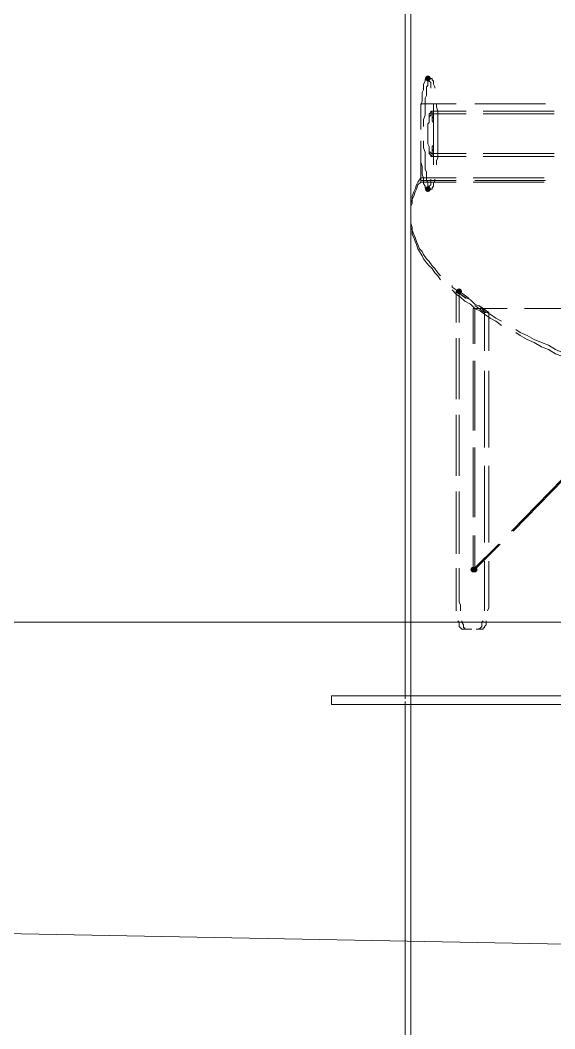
# Model space of a CAD drawing. Header units: millimetres. Extents: x 0 to 62767, y -13570 to 23963.
# Drawn here: x 2748 to 3466, y 10142 to 11495 of the extents above; entities that cross this region are included whole.
import ezdxf

# ---------------------------------------------------------------- set-up
doc = ezdxf.new("R2010")
doc.units = ezdxf.units.MM

msp = doc.modelspace()

# ---------------------------------------------------------------- hatches: boundary and pattern name
h = msp.add_hatch(color=7)
edge = h.paths.add_edge_path()
edge.add_arc((3295.238, 11417.143), 3.81, 0, 360)
h = msp.add_hatch(color=7)
edge = h.paths.add_edge_path()
edge.add_arc((3295.238, 11268.571), 3.81, 0, 360)
h = msp.add_hatch(color=7)
edge = h.paths.add_edge_path()
edge.add_arc((3337.143, 11131.429), 3.81, 0, 360)
h = msp.add_hatch(color=7)
edge = h.paths.add_edge_path()
edge.add_arc((3356.19, 10758.095), 3.81, 0, 360)
h = msp.add_hatch(color=7)
edge = h.paths.add_edge_path()
edge.add_arc((3358.095, 10758.095), 3.81, 0, 360)

# ---------------------------------------------------------------- linework, layer by layer
at = {"color": 7, "lineweight": 0}
for points in [[(3272.381, 6817.142), (3272.381, 12868.571)], [(3264.762, 10588.571), (3264.762, 12078.095)], [(3272.381, 11394.286), (3272.381, 11483.809)], [(3285.714, 11352.381), (3285.714, 11356.191), (3285.714, 11361.904), (3285.714, 11367.619), (3285.714, 11371.428), (3285.714, 11377.143), (3285.714, 11380.952), (3287.619, 11386.667), (3287.619, 11390.476), (3287.619, 11394.286), (3287.619, 11398.095), (3289.524, 11401.904), (3289.524, 11405.714), (3289.524, 11407.619), (3289.524, 11409.523), (3291.429, 11413.334), (3291.429, 11415.238), (3293.333, 11417.143), (3295.238, 11417.143), (3297.143, 11417.143), (3297.143, 11415.238), (3297.143, 11413.334), (3299.048, 11411.428), (3299.048, 11409.523), (3299.048, 11405.714), (3299.048, 11403.81)], [(3289.524, 11352.381), (3289.524, 11356.191), (3289.524, 11361.904), (3291.429, 11367.619), (3291.429, 11371.428), (3291.429, 11377.143), (3291.429, 11380.952), (3291.429, 11386.667), (3291.429, 11390.476), (3293.333, 11394.286), (3293.333, 11398.095), (3293.333, 11401.904), (3293.333, 11405.714), (3295.238, 11407.619), (3295.238, 11409.523), (3295.238, 11413.334), (3297.143, 11413.334), (3297.143, 11415.238), (3297.143, 11417.143), (3299.048, 11417.143), (3300.952, 11417.143), (3300.952, 11415.238), (3302.857, 11413.334), (3302.857, 11411.428), (3302.857, 11409.523), (3304.762, 11405.714), (3304.762, 11403.81)], [(3299.048, 11417.143), (3297.143, 11417.143)], [(3333.333, 11382.858), (3285.714, 11382.858)], [(3285.714, 11382.858), (3285.714, 11348.571)], [(3285.714, 11382.858), (3285.714, 11348.571)], [(3302.857, 11382.858), (3302.857, 11379.047), (3302.857, 11373.333), (3302.857, 11369.524), (3302.857, 11363.809), (3302.857, 11358.095), (3302.857, 11354.285), (3302.857, 11348.571), (3302.857, 11342.857)], [(3306.667, 11382.858), (3306.667, 11379.047), (3308.571, 11373.333), (3308.571, 11369.524), (3308.571, 11363.809), (3308.571, 11358.095), (3308.571, 11354.285), (3308.571, 11348.571), (3308.571, 11342.857)], [(3358.095, 11382.858), (3453.333, 11382.858)], [(3272.381, 11281.905), (3272.381, 11371.428)], [(3295.238, 11342.857), (3295.238, 11346.667), (3295.238, 11350.476), (3295.238, 11352.381), (3295.238, 11356.191), (3297.143, 11358.095), (3297.143, 11361.904), (3297.143, 11363.809), (3297.143, 11365.715), (3297.143, 11367.619), (3297.143, 11369.524), (3299.048, 11371.428), (3299.048, 11373.333), (3300.952, 11371.428), (3300.952, 11369.524), (3300.952, 11367.619), (3300.952, 11365.715), (3302.857, 11363.809), (3302.857, 11360), (3302.857, 11358.095), (3302.857, 11354.285)], [(3302.857, 11342.857), (3302.857, 11346.667), (3302.857, 11348.571), (3302.857, 11352.381), (3302.857, 11356.191), (3302.857, 11358.095), (3300.952, 11360), (3300.952, 11363.809), (3300.952, 11365.715), (3300.952, 11367.619), (3300.952, 11369.524), (3299.048, 11369.524), (3299.048, 11367.619), (3297.143, 11365.715), (3297.143, 11363.809), (3297.143, 11361.904)], [(3346.667, 11373.333), (3299.048, 11373.333)], [(3346.667, 11369.524), (3299.048, 11369.524)], [(3464.762, 11373.333), (3369.524, 11373.333)], [(3464.762, 11369.524), (3369.524, 11369.524)], [(3302.857, 11329.524), (3302.857, 11327.618), (3302.857, 11325.714), (3302.857, 11321.905), (3300.952, 11320), (3300.952, 11318.096), (3300.952, 11316.19), (3300.952, 11314.285), (3299.048, 11312.381), (3299.048, 11314.285), (3297.143, 11316.19), (3297.143, 11318.096), (3297.143, 11321.905), (3297.143, 11323.809), (3297.143, 11325.714), (3295.238, 11329.524), (3295.238, 11333.333), (3295.238, 11335.238), (3295.238, 11339.048), (3295.238, 11342.857)], [(3297.143, 11323.809), (3297.143, 11321.905), (3297.143, 11320), (3297.143, 11318.096), (3299.048, 11318.096), (3299.048, 11316.19), (3300.952, 11316.19), (3300.952, 11318.096), (3300.952, 11320), (3300.952, 11321.905), (3300.952, 11325.714), (3302.857, 11327.618), (3302.857, 11329.524), (3302.857, 11333.333), (3302.857, 11337.143), (3302.857, 11339.048), (3302.857, 11342.857)], [(3302.857, 11342.857), (3302.857, 11337.143), (3302.857, 11331.428), (3302.857, 11325.714), (3302.857, 11321.905), (3302.857, 11316.19), (3302.857, 11310.476), (3302.857, 11306.666), (3302.857, 11300.952)], [(3308.571, 11342.857), (3308.571, 11337.143), (3308.571, 11331.428), (3308.571, 11325.714), (3308.571, 11321.905), (3308.571, 11316.19), (3308.571, 11310.476), (3306.667, 11306.666), (3306.667, 11300.952)], [(3299.048, 11281.905), (3299.048, 11279.999), (3299.048, 11276.19), (3299.048, 11274.286), (3297.143, 11272.381), (3297.143, 11270.477), (3297.143, 11268.571), (3295.238, 11268.571), (3293.333, 11268.571), (3291.429, 11270.477), (3291.429, 11272.381), (3289.524, 11276.19), (3289.524, 11278.095), (3289.524, 11279.999), (3289.524, 11283.809), (3287.619, 11287.619), (3287.619, 11291.429), (3287.619, 11295.238), (3287.619, 11299.048), (3285.714, 11304.762), (3285.714, 11308.572), (3285.714, 11314.285), (3285.714, 11318.096), (3285.714, 11323.809), (3285.714, 11329.524), (3285.714, 11333.333)], [(3304.762, 11281.905), (3304.762, 11279.999), (3302.857, 11276.19), (3302.857, 11274.286), (3302.857, 11272.381), (3300.952, 11270.477), (3300.952, 11268.571), (3299.048, 11268.571), (3297.143, 11268.571), (3297.143, 11270.477), (3295.238, 11272.381), (3295.238, 11276.19), (3295.238, 11278.095), (3293.333, 11279.999), (3293.333, 11283.809), (3293.333, 11287.619), (3293.333, 11291.429), (3291.429, 11295.238), (3291.429, 11299.048), (3291.429, 11304.762), (3291.429, 11308.572), (3291.429, 11314.285), (3291.429, 11318.096), (3289.524, 11323.809), (3289.524, 11329.524), (3289.524, 11333.333)], [(3285.714, 11314.285), (3285.714, 11279.999)], [(3285.714, 11314.285), (3285.714, 11279.999)], [(3346.667, 11316.19), (3299.048, 11316.19)], [(3464.762, 11316.19), (3369.524, 11316.19)], [(3346.667, 11312.381), (3299.048, 11312.381)], [(3464.762, 11312.381), (3369.524, 11312.381)], [(3272.381, 11243.81), (3272.381, 11245.714), (3272.381, 11249.523), (3274.286, 11255.238), (3274.286, 11259.047), (3276.191, 11264.762), (3278.095, 11268.571), (3280, 11274.286), (3281.905, 11278.095), (3285.714, 11283.809)], [(3285.714, 11278.095), (3281.905, 11274.286), (3280, 11268.571), (3278.095, 11264.762), (3276.191, 11259.047), (3274.286, 11255.238), (3274.286, 11249.523), (3272.381, 11245.714), (3272.381, 11240)], [(3333.333, 11283.809), (3285.714, 11283.809)], [(3285.714, 11283.809), (3285.714, 11281.905)], [(3285.714, 11279.999), (3285.714, 11278.095)], [(3285.714, 11279.999), (3333.333, 11279.999)], [(3285.714, 11278.095), (3333.333, 11278.095)], [(3451.429, 11283.809), (3356.19, 11283.809)], [(3356.19, 11278.095), (3451.429, 11278.095)], [(3358.095, 11279.999), (3453.333, 11279.999)], [(3299.048, 11268.571), (3297.143, 11268.571)], [(3272.381, 11167.619), (3272.381, 11259.047)], [(3272.381, 11234.286), (3272.381, 11236.19)], [(3272.381, 11230.476), (3272.381, 11232.38)], [(3312.381, 11152.381), (3308.571, 11156.19), (3304.762, 11161.905), (3300.952, 11165.714), (3297.143, 11171.428), (3293.333, 11175.239), (3289.524, 11180.952), (3287.619, 11184.761), (3283.81, 11188.571), (3281.905, 11194.285), (3280, 11198.095), (3278.095, 11203.809), (3276.191, 11207.619), (3274.286, 11213.333), (3274.286, 11217.143), (3272.381, 11222.858)], [(3312.381, 11146.666), (3308.571, 11152.381), (3304.762, 11156.19), (3300.952, 11161.905), (3297.143, 11165.714), (3293.333, 11169.524), (3289.524, 11175.239), (3287.619, 11179.048), (3283.81, 11184.761), (3281.905, 11188.571), (3280, 11194.285), (3278.095, 11198.095), (3276.191, 11203.809), (3274.286, 11207.619), (3274.286, 11213.333), (3272.381, 11217.143), (3272.381, 11219.047)], [(3272.381, 11055.238), (3272.381, 11146.666)], [(3327.619, 11139.048), (3327.619, 11137.142), (3333.333, 11133.333), (3339.048, 11127.62), (3344.762, 11123.809), (3352.381, 11119.999), (3358.095, 11114.286), (3365.714, 11110.475), (3371.429, 11104.762), (3379.048, 11100.953), (3386.667, 11095.238), (3394.286, 11091.429)], [(3327.619, 11133.333), (3333.333, 11127.62), (3339.048, 11123.809), (3344.762, 11118.095), (3352.381, 11114.286), (3358.095, 11108.571), (3365.714, 11104.762), (3371.429, 11100.953), (3379.048, 11095.238), (3386.667, 11091.429), (3394.286, 11085.714)], [(3333.333, 11131.429), (3346.667, 11121.905)], [(3335.238, 11131.429), (3333.333, 11131.429)], [(3333.333, 11089.523), (3333.333, 11131.429)], [(3337.143, 11131.429), (3350.476, 11121.905)], [(3337.143, 11089.523), (3337.143, 11131.429)], [(3358.095, 11112.381), (3371.429, 11102.857)], [(3363.809, 11112.381), (3377.143, 11102.857)], [(3356.19, 11108.571), (3356.19, 11060.952)], [(3401.905, 11108.571), (3356.19, 11108.571)], [(3358.095, 11060.952), (3358.095, 11108.571)], [(3371.429, 11102.857), (3371.429, 11051.428)], [(3373.333, 11102.857), (3371.429, 11102.857)], [(3377.143, 11102.857), (3375.238, 11102.857)], [(3377.143, 11102.857), (3377.143, 11051.428)], [(3516.19, 11108.571), (3424.762, 11108.571)], [(3487.619, 11043.809), (3485.714, 11043.809), (3476.19, 11049.524), (3466.667, 11053.334), (3457.143, 11059.047), (3447.619, 11062.856), (3438.095, 11066.667), (3428.571, 11072.38), (3419.048, 11076.19), (3413.333, 11080)], [(3487.619, 11038.095), (3485.714, 11038.095), (3476.19, 11043.809), (3466.667, 11047.619), (3457.143, 11053.334), (3447.619, 11057.143), (3438.095, 11062.856), (3428.571, 11066.667), (3419.048, 11072.38), (3413.333, 11076.19)], [(3333.333, 10986.666), (3333.333, 11068.571)], [(3337.143, 10986.666), (3337.143, 11068.571)], [(3272.381, 10942.857), (3272.381, 11032.381)], [(3356.19, 11038.095), (3356.19, 10944.762)], [(3358.095, 10944.762), (3358.095, 11038.095)], [(3371.429, 11024.761), (3371.429, 10921.905)], [(3377.143, 11024.761), (3377.143, 10921.905)], [(3333.333, 10883.81), (3333.333, 10965.714)], [(3337.143, 10883.81), (3337.143, 10965.714)], [(3356.19, 10921.905), (3356.19, 10828.571)], [(3358.095, 10828.571), (3358.095, 10921.905)], [(3272.381, 10830.476), (3272.381, 10919.999)], [(3371.429, 10897.143), (3371.429, 10794.286)], [(3377.143, 10897.143), (3377.143, 10794.286)], [(3407.619, 10809.524), (3476.19, 10880)], [(3478.095, 10880), (3409.524, 10809.524)], [(3333.333, 10779.047), (3333.333, 10862.857)], [(3337.143, 10779.047), (3337.143, 10862.857)], [(3272.381, 10716.19), (3272.381, 10807.619)], [(3356.19, 10803.81), (3356.19, 10758.095), (3390.476, 10792.381)], [(3358.095, 10758.095), (3358.095, 10803.81)], [(3392.381, 10792.381), (3358.095, 10758.095)], [(3333.333, 10718.095), (3333.333, 10760)], [(3337.143, 10718.095), (3337.143, 10760)], [(3371.429, 10769.523), (3371.429, 10718.095)], [(3377.143, 10769.523), (3377.143, 10718.095)], [(3333.333, 10702.857), (3333.333, 10706.667), (3333.333, 10710.476), (3333.333, 10714.286), (3333.333, 10718.095)], [(3339.048, 10702.857), (3339.048, 10706.667), (3339.048, 10710.476), (3337.143, 10714.286), (3337.143, 10718.095)], [(3371.429, 10718.095), (3371.429, 10714.286), (3371.429, 10710.476), (3371.429, 10706.667), (3371.429, 10702.857)], [(3377.143, 10718.095), (3377.143, 10714.286), (3377.143, 10710.476), (3377.143, 10706.667), (3375.238, 10702.857)], [(3272.381, 10603.809), (3272.381, 10695.238)], [(4904.762, 10687.619), (2996.191, 10687.619), (2788.571, 10687.619), (2601.905, 10687.619)], [(3342.857, 10678.095), (3340.952, 10678.095), (3339.048, 10680), (3337.143, 10681.905), (3337.143, 10683.809), (3337.143, 10687.619), (3335.238, 10689.523)], [(3340.952, 10689.523), (3340.952, 10687.619), (3342.857, 10683.809), (3342.857, 10681.905), (3342.857, 10680), (3344.762, 10680), (3344.762, 10678.095), (3346.667, 10678.095)], [(3346.667, 10678.095), (3344.762, 10678.095), (3342.857, 10678.095)], [(3354.286, 10678.095), (3346.667, 10678.095)], [(3367.619, 10678.095), (3360, 10678.095)], [(3361.905, 10678.095), (3363.809, 10678.095), (3365.714, 10680), (3367.619, 10681.905), (3367.619, 10683.809), (3367.619, 10687.619), (3369.524, 10689.523)], [(3367.619, 10678.095), (3369.524, 10678.095), (3369.524, 10680), (3371.429, 10680), (3371.429, 10681.905), (3373.333, 10683.809), (3373.333, 10687.619), (3373.333, 10689.523)], [(3165.714, 10588.571), (9377.143, 10588.571)], [(3165.714, 10588.571), (3165.714, 10577.142)], [(3264.762, 10588.571), (3264.762, 10584.762)], [(3264.762, 10584.762), (3264.762, 10588.571)], [(3165.714, 10577.142), (9377.143, 10577.142)], [(3264.762, 10580.952), (3264.762, 10577.142)], [(3264.762, 10577.142), (3264.762, 10580.952)], [(3264.762, 9087.619), (3264.762, 10577.142)], [(3272.381, 10491.428), (3272.381, 10580.952)], [(3272.381, 10379.048), (3272.381, 10468.572)], [(3272.381, 10266.667), (3272.381, 10356.19)], [(4912.381, 10228.571), (4891.428, 10228.571), (1996.19, 10283.809)], [(3272.381, 10152.381), (3272.381, 10243.809)]]:
    msp.add_lwpolyline(points, dxfattribs=at)

doc.saveas('drawing.dxf')
